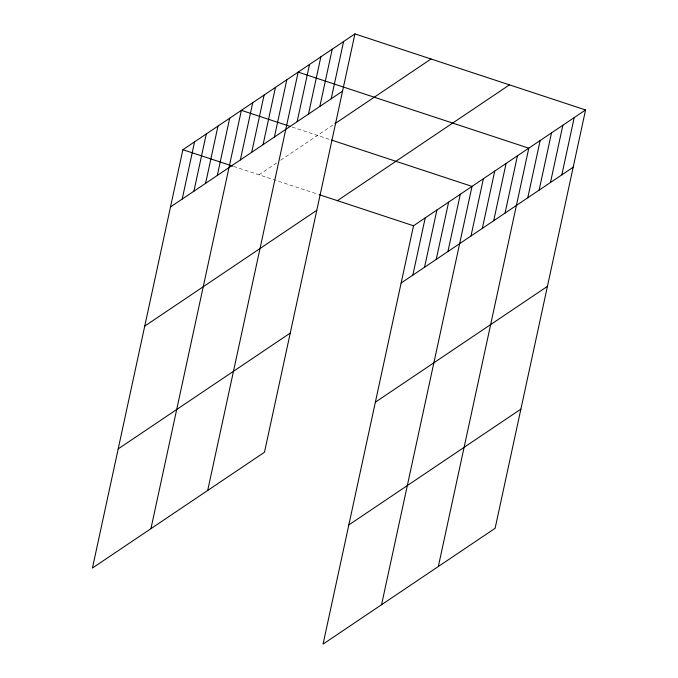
<?xml version="1.0" encoding="UTF-8"?>
<svg xmlns="http://www.w3.org/2000/svg" width="678" height="678" viewBox="0 0 678 678"><rect width="100%" height="100%" fill="white"/><g stroke="black" fill="none" stroke-linecap="round" stroke-linejoin="round"><path stroke-width="0.51" stroke-dasharray="3.39 2.54" d="M258.988 174.805L277.378 162.432M280.717 160.186L334.084 124.26M292.116 127.066L330.559 139.744M233.622 166.441L318.304 194.366"/><path stroke-width="1.02" d="M354.933 33.9L182.882 149.711L92.437 568.045L264.488 452.234L354.933 33.9L585.563 109.955L495.118 528.289L323.067 644.1L413.512 225.766L585.563 109.955M182.204 199.086L194.578 141.838M193.9 191.213L206.282 133.956M205.603 183.34L217.977 126.083M217.299 175.458L229.681 118.209M150.931 528.67L241.376 110.336L290.167 126.422M240.359 159.94L252.733 102.692M251.708 152.296L264.089 95.047M263.064 144.66L275.446 87.403M274.421 137.015L286.802 79.758M207.705 490.448L298.159 72.114L528.789 148.177L438.344 566.511M297.134 121.726L309.507 64.478M308.49 114.082L320.864 56.833M319.846 106.438L332.22 49.189M331.195 98.793L343.577 41.544M412.834 275.141L425.216 217.892M424.538 267.268L436.912 210.019M436.234 259.394L448.616 202.137M447.938 251.521L460.311 194.264M381.561 604.725L472.015 186.391L331.559 140.075M470.99 235.995L483.372 178.746M482.346 228.359L494.72 171.102M493.703 220.714L506.076 163.457M505.059 213.07L517.433 155.821M527.764 197.781L540.146 140.532M539.12 190.137L551.502 132.888M550.477 182.492L562.859 125.244M561.833 174.848L574.207 117.599M170.5 206.959L342.551 91.149M334.957 123.676L431.039 58.994M144.745 326.118L316.787 210.307M337.407 200.671L509.458 84.86M118.201 448.887L290.243 333.076M401.139 283.014L573.19 167.212M375.375 402.173L547.426 286.362M348.831 524.942L520.882 409.131M182.882 149.711L232.647 166.118M319.313 194.696L413.512 225.766"/></g></svg>
